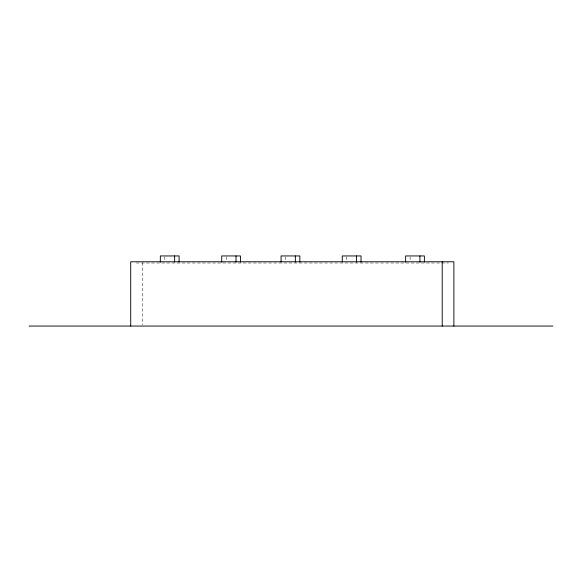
<?xml version="1.0" encoding="UTF-8"?>
<svg xmlns="http://www.w3.org/2000/svg" width="582" height="582" viewBox="0 0 582 582"><rect width="100%" height="100%" fill="white"/><g stroke="black" fill="none" stroke-linecap="round" stroke-linejoin="round"><path stroke-width="0.44" stroke-dasharray="2.91 2.18" d="M136.283 262.999L448.475 262.999M410.092 256.829L410.092 260.35M346.748 256.829L346.748 260.35M285.536 256.829L285.536 260.35M226.187 256.829L226.187 260.35M164.808 256.829L164.808 260.35M142.394 262.678L142.394 325.149"/><path stroke-width="0.87" d="M29.1 326.058L552.9 326.058M453.887 326.058L453.887 261.776L130.717 261.776L130.717 326.058M442.211 261.776L442.211 326.058M424.387 262.118L424.387 255.942L405.618 255.942L405.618 262.118M419.913 255.942L419.913 262.118M361.044 262.118L361.044 255.942L342.274 255.942L342.274 262.118M356.57 255.942L356.57 262.118M299.832 262.118L299.832 255.942L281.062 255.942L281.062 262.118M295.358 255.942L295.358 262.118M240.482 262.118L240.482 255.942L221.713 255.942L221.713 262.118M236.008 255.942L236.008 262.118M179.103 262.118L179.103 255.942L160.334 255.942L160.334 262.118M174.629 255.942L174.629 262.118"/></g></svg>
